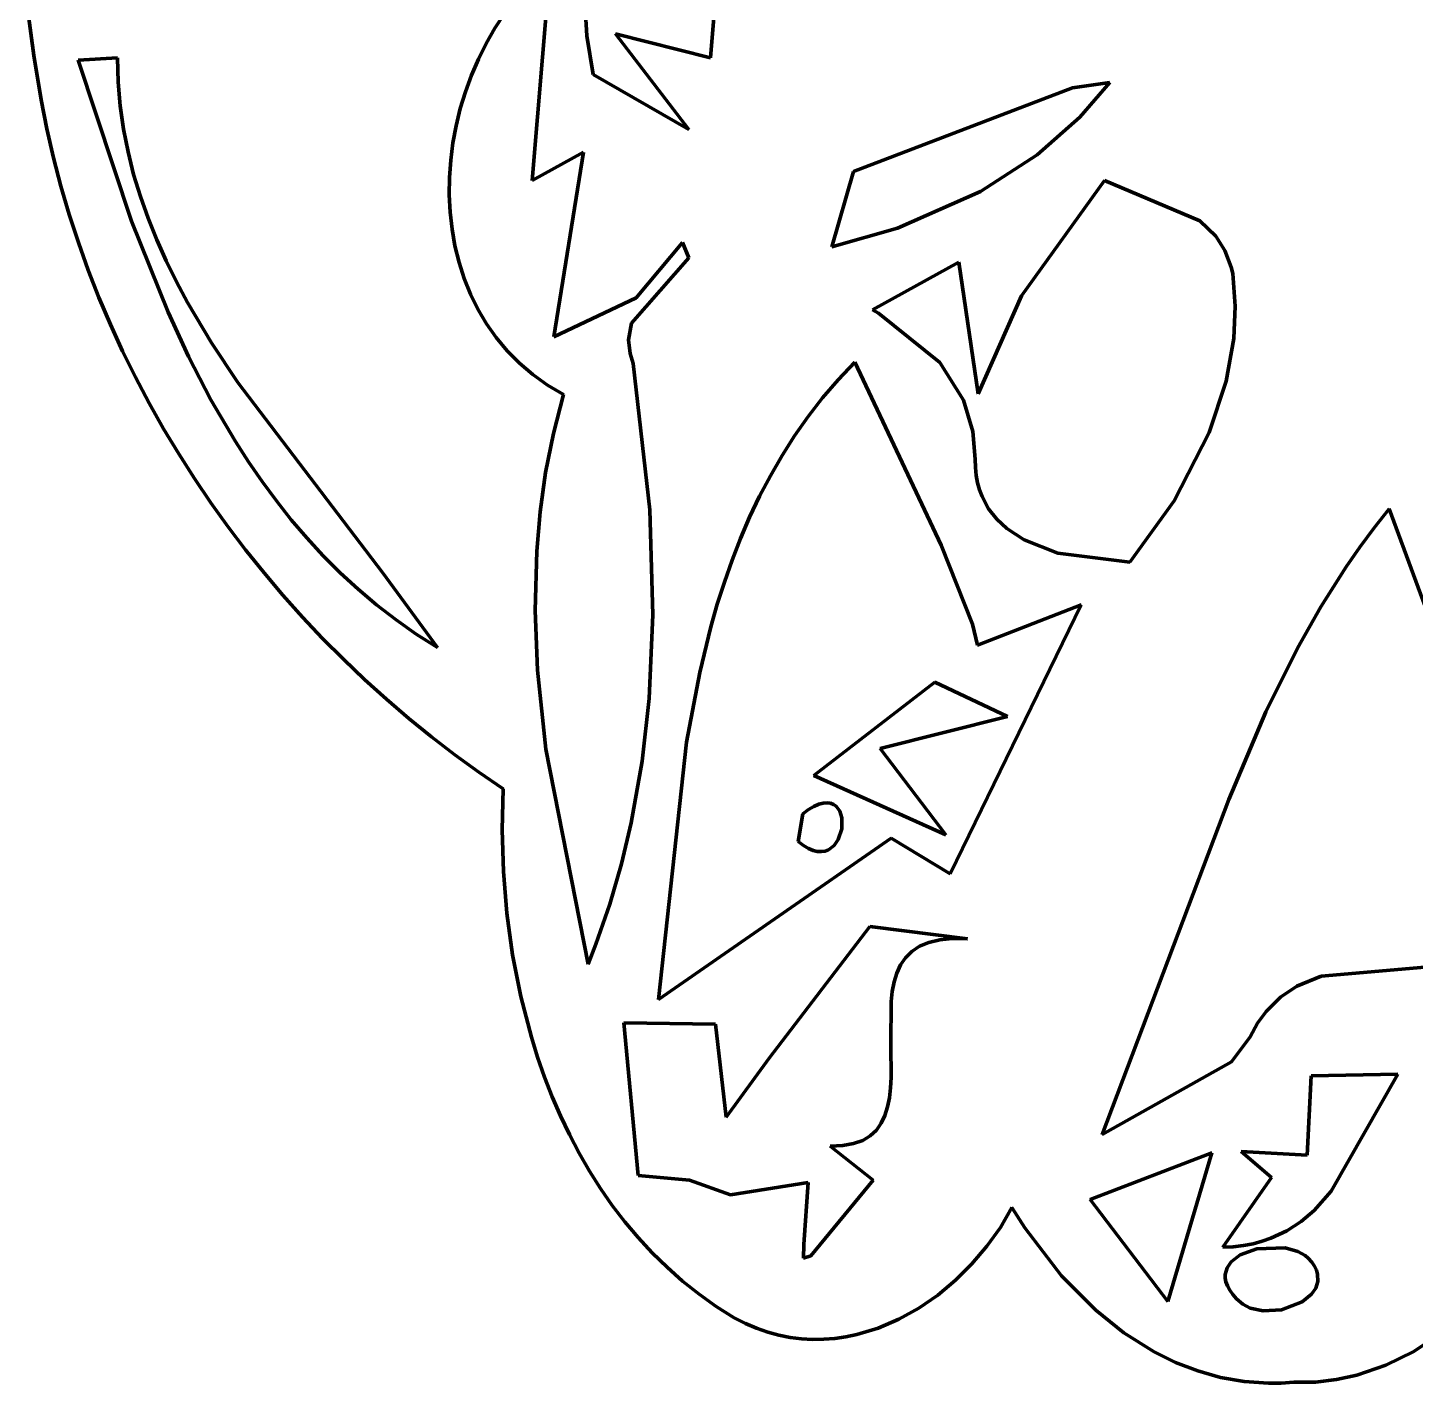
# Model space of a CAD drawing. Header units: millimetres. Extents: x 0 to 9.3, y 0 to 12.
# Drawn here: x 0.73 to 1.376, y 2.61 to 3.241 of the extents above; entities that cross this region are included whole.
import ezdxf

# ---------------------------------------------------------------- set-up
doc = ezdxf.new("R2010")
doc.units = ezdxf.units.MM
doc.layers.add('color#010101ff', color=7, linetype='CONTINUOUS', lineweight=100)
doc.layers.add('color#ffffffff', color=7, linetype='CONTINUOUS', lineweight=100)

msp = doc.modelspace()

# ---------------------------------------------------------------- linework, layer by layer
at = {"layer": 'color#010101ff'}
for p, q in [((0.96452, 3.17033), (0.97313, 3.27195)), ((0.98893, 3.25598), (0.99004, 3.23775)), ((0.73246, 3.22858), (0.72967, 3.24936)), ((0.95163, 3.24804), (0.9472, 3.24123)), ((1.04768, 3.22747), (1.04928, 3.24802)), ((0.9472, 3.24123), (0.94316, 3.23415)), ((0.99004, 3.23775), (0.99296, 3.21964)), ((1.03757, 3.19412), (1.00332, 3.23861)), ((1.00332, 3.23861), (1.04768, 3.22747)), ((0.94316, 3.23415), (0.93952, 3.22683)), ((0.73588, 3.20784), (0.73246, 3.22858)), ((0.77142, 3.22739), (0.75316, 3.22638)), ((0.75316, 3.22638), (0.77802, 3.15136)), ((0.77176, 3.21615), (0.77142, 3.22739)), ((0.93952, 3.22683), (0.9363, 3.21931)), ((0.9363, 3.21931), (0.93349, 3.21162)), ((0.99296, 3.21964), (1.03757, 3.19412)), ((0.77272, 3.20512), (0.77176, 3.21615)), ((0.93349, 3.21162), (0.93112, 3.20378)), ((1.21615, 3.21348), (1.11426, 3.17444)), ((1.23365, 3.2159), (1.21615, 3.21348)), ((1.21961, 3.19979), (1.23365, 3.2159)), ((0.73857, 3.19432), (0.73588, 3.20784)), ((0.77427, 3.19428), (0.77272, 3.20512)), ((0.93112, 3.20378), (0.92918, 3.19584)), ((1.19984, 3.18233), (1.21961, 3.19979)), ((0.74166, 3.18092), (0.73857, 3.19432)), ((0.77637, 3.18363), (0.77427, 3.19428)), ((0.92918, 3.19584), (0.92769, 3.18781)), ((0.92769, 3.18781), (0.92665, 3.17975)), ((0.74514, 3.16764), (0.74166, 3.18092)), ((0.77899, 3.17316), (0.77637, 3.18363)), ((0.92665, 3.17975), (0.92608, 3.17167)), ((0.98846, 3.18353), (0.96452, 3.17033)), ((0.97463, 3.09746), (0.98846, 3.18353)), ((1.17342, 3.16513), (1.19984, 3.18233)), ((0.78211, 3.16286), (0.77899, 3.17316)), ((1.11426, 3.17444), (1.10413, 3.13943)), ((0.74901, 3.15449), (0.74514, 3.16764)), ((0.92608, 3.17167), (0.92599, 3.16361)), ((1.2311, 3.1703), (1.19243, 3.11664)), ((1.27548, 3.15152), (1.2311, 3.1703)), ((0.7857, 3.15271), (0.78211, 3.16286)), ((0.92599, 3.16361), (0.92637, 3.1556)), ((1.13477, 3.1481), (1.17342, 3.16513)), ((0.75325, 3.14148), (0.74901, 3.15449)), ((0.92637, 3.1556), (0.92725, 3.14767)), ((0.77802, 3.15136), (0.79499, 3.10899)), ((0.78972, 3.14272), (0.7857, 3.15271)), ((0.92725, 3.14767), (0.92862, 3.13986)), ((1.10413, 3.13943), (1.13477, 3.1481)), ((1.28294, 3.14433), (1.27548, 3.15152)), ((0.75786, 3.12861), (0.75325, 3.14148)), ((0.79414, 3.13287), (0.78972, 3.14272)), ((1.03457, 3.14145), (1.01305, 3.11574)), ((1.03757, 3.13429), (1.03457, 3.14145)), ((1.28724, 3.13773), (1.28294, 3.14433)), ((0.92862, 3.13986), (0.93051, 3.13219)), ((1.01091, 3.10389), (1.03757, 3.13429)), ((1.29019, 3.12993), (1.28724, 3.13773)), ((0.76283, 3.11588), (0.75786, 3.12861)), ((0.79893, 3.12316), (0.79414, 3.13287)), ((0.93051, 3.13219), (0.93291, 3.1247)), ((1.16334, 3.13234), (1.12303, 3.11002)), ((1.17228, 3.07094), (1.16334, 3.13234)), ((1.29083, 3.12705), (1.29019, 3.12993)), ((0.80407, 3.11357), (0.79893, 3.12316)), ((0.93291, 3.1247), (0.93583, 3.11742)), ((1.29198, 3.11183), (1.29083, 3.12705)), ((0.76817, 3.10331), (0.76283, 3.11588)), ((0.93583, 3.11742), (0.93929, 3.11039)), ((1.01305, 3.11574), (0.97463, 3.09746)), ((1.19243, 3.11664), (1.17228, 3.07094)), ((0.79499, 3.10899), (0.80455, 3.08835)), ((0.81525, 3.09474), (0.80407, 3.11357)), ((0.93929, 3.11039), (0.9433, 3.10363)), ((1.12303, 3.11002), (1.12582, 3.10847)), ((1.12582, 3.10847), (1.15444, 3.08551)), ((1.29129, 3.09674), (1.29198, 3.11183)), ((0.77385, 3.0909), (0.76817, 3.10331)), ((0.9433, 3.10363), (0.94786, 3.09717)), ((1.00949, 3.09617), (1.01091, 3.10389)), ((0.94786, 3.09717), (0.95297, 3.09106)), ((1.01021, 3.08976), (1.00949, 3.09617)), ((1.28782, 3.07693), (1.29129, 3.09674)), ((0.77988, 3.07866), (0.77385, 3.0909)), ((0.82743, 3.07631), (0.81525, 3.09474)), ((0.95297, 3.09106), (0.95866, 3.08531)), ((1.01168, 3.08516), (1.01021, 3.08976)), ((0.80455, 3.08835), (0.81498, 3.06824)), ((0.95866, 3.08531), (0.96493, 3.07997)), ((1.01935, 3.01698), (1.01168, 3.08516)), ((1.1148, 3.08574), (1.10706, 3.07752)), ((1.15503, 3.00049), (1.1148, 3.08574)), ((1.15444, 3.08551), (1.16541, 3.06803)), ((0.78624, 3.0666), (0.77988, 3.07866)), ((0.89493, 2.98779), (0.82743, 3.07631)), ((0.96493, 3.07997), (0.97178, 3.07506)), ((1.10706, 3.07752), (1.09983, 3.06905)), ((1.27992, 3.0529), (1.28782, 3.07693)), ((0.97178, 3.07506), (0.97923, 3.07062)), ((0.97923, 3.07062), (0.97449, 3.05256)), ((0.79294, 3.05471), (0.78624, 3.0666)), ((0.81498, 3.06824), (0.82636, 3.04878)), ((1.09983, 3.06905), (1.09308, 3.06033)), ((1.16541, 3.06803), (1.16981, 3.05348)), ((1.09308, 3.06033), (1.08679, 3.05138)), ((0.79996, 3.04302), (0.79294, 3.05471)), ((0.97449, 3.05256), (0.97087, 3.03437)), ((1.08679, 3.05138), (1.08095, 3.04221)), ((1.16981, 3.05348), (1.17092, 3.04051)), ((1.26357, 3.02119), (1.27992, 3.0529)), ((0.82636, 3.04878), (0.83244, 3.03933)), ((0.80729, 3.03152), (0.79996, 3.04302)), ((0.83244, 3.03933), (0.8388, 3.0301)), ((1.08095, 3.04221), (1.07552, 3.03283)), ((1.17092, 3.04051), (1.17101, 3.03663)), ((0.81494, 3.02022), (0.80729, 3.03152)), ((0.97087, 3.03437), (0.96831, 3.01608)), ((1.07552, 3.03283), (1.07051, 3.02326)), ((1.17101, 3.03663), (1.17139, 3.03296)), ((1.17139, 3.03296), (1.17205, 3.02948)), ((0.8388, 3.0301), (0.84545, 3.02109)), ((1.17205, 3.02948), (1.17297, 3.0262)), ((1.17297, 3.0262), (1.17414, 3.0231)), ((0.8229, 3.00913), (0.81494, 3.02022)), ((0.84545, 3.02109), (0.8524, 3.01232)), ((1.07051, 3.02326), (1.06587, 3.01351)), ((1.17414, 3.0231), (1.17717, 3.01746)), ((1.24292, 2.99255), (1.26357, 3.02119)), ((0.8524, 3.01232), (0.85967, 3.00382)), ((0.96831, 3.01608), (0.96673, 2.99771)), ((1.02082, 2.96802), (1.01935, 3.01698)), ((1.06587, 3.01351), (1.06161, 3.00359)), ((1.17717, 3.01746), (1.18105, 3.01251)), ((1.18105, 3.01251), (1.18567, 3.00821)), ((1.3637, 3.01741), (1.35673, 3.00859)), ((1.38751, 2.95305), (1.3637, 3.01741)), ((0.83115, 2.99825), (0.8229, 3.00913)), ((1.18567, 3.00821), (1.19374, 3.00291)), ((1.35673, 3.00859), (1.35008, 2.99961)), ((0.85967, 3.00382), (0.86727, 2.99558)), ((1.06161, 3.00359), (1.05769, 2.99351)), ((1.16958, 2.96364), (1.15503, 3.00049)), ((1.19374, 3.00291), (1.20938, 2.9968)), ((1.35008, 2.99961), (1.34373, 2.99046)), ((0.8397, 2.9876), (0.83115, 2.99825)), ((0.86727, 2.99558), (0.8752, 2.98764)), ((0.96673, 2.99771), (0.96602, 2.97005)), ((1.05769, 2.99351), (1.05409, 2.98329)), ((1.20938, 2.9968), (1.24292, 2.99255)), ((0.84853, 2.97718), (0.8397, 2.9876)), ((0.8752, 2.98764), (0.8835, 2.97999)), ((0.92045, 2.95279), (0.89493, 2.98779)), ((1.34373, 2.99046), (1.33187, 2.97174)), ((0.8835, 2.97999), (0.89215, 2.97267)), ((1.05409, 2.98329), (1.05081, 2.97294)), ((0.85763, 2.96699), (0.84853, 2.97718)), ((0.89215, 2.97267), (0.90119, 2.96569)), ((1.05081, 2.97294), (1.04781, 2.96246)), ((1.15929, 2.8474), (1.2203, 2.97272)), ((1.2203, 2.97272), (1.172, 2.95391)), ((0.86701, 2.95704), (0.85763, 2.96699)), ((0.96602, 2.97005), (0.96711, 2.94233)), ((1.01906, 2.92899), (1.02082, 2.96802)), ((1.33187, 2.97174), (1.32101, 2.95248)), ((0.90119, 2.96569), (0.91062, 2.95906)), ((1.04781, 2.96246), (1.04261, 2.94121)), ((1.172, 2.95391), (1.16958, 2.96364)), ((0.87666, 2.94734), (0.86701, 2.95704)), ((0.91062, 2.95906), (0.92045, 2.95279)), ((0.88657, 2.9379), (0.87666, 2.94734)), ((1.32101, 2.95248), (1.30631, 2.92278)), ((0.96711, 2.94233), (0.97091, 2.9054)), ((1.04261, 2.94121), (1.03649, 2.90874)), ((0.89672, 2.92872), (0.88657, 2.9379)), ((1.09572, 2.89327), (1.15213, 2.93665)), ((1.15213, 2.93665), (1.18596, 2.92068)), ((0.90713, 2.91981), (0.89672, 2.92872)), ((1.01577, 2.89992), (1.01906, 2.92899)), ((1.30631, 2.92278), (1.289, 2.88198)), ((0.91777, 2.91117), (0.90713, 2.91981)), ((1.18596, 2.92068), (1.12664, 2.90579)), ((0.92864, 2.90282), (0.91777, 2.91117)), ((1.03649, 2.90874), (1.02347, 2.78881)), ((0.93974, 2.89475), (0.92864, 2.90282)), ((0.97091, 2.9054), (0.99065, 2.80536)), ((1.12664, 2.90579), (1.15722, 2.8656)), ((1.01065, 2.87111), (1.01577, 2.89992)), ((0.95106, 2.88698), (0.93974, 2.89475)), ((1.15722, 2.8656), (1.09572, 2.89327)), ((0.95062, 2.86789), (0.95106, 2.88698)), ((1.09059, 2.87542), (1.09331, 2.87737)), ((1.09331, 2.87737), (1.0958, 2.87882)), ((1.0958, 2.87882), (1.09806, 2.87979)), ((1.09806, 2.87979), (1.1001, 2.88032)), ((1.1001, 2.88032), (1.10192, 2.88047)), ((1.10192, 2.88047), (1.10353, 2.88025)), ((1.10353, 2.88025), (1.10492, 2.87971)), ((1.10492, 2.87971), (1.1061, 2.87889)), ((1.1061, 2.87889), (1.10785, 2.87654)), ((1.10785, 2.87654), (1.1088, 2.87351)), ((1.289, 2.88198), (1.23012, 2.72603)), ((1.00613, 2.85209), (1.01065, 2.87111)), ((1.08848, 2.86251), (1.09059, 2.87542)), ((1.1088, 2.87351), (1.10878, 2.86834)), ((0.95117, 2.84855), (0.95062, 2.86789)), ((1.02347, 2.78881), (1.1317, 2.86401)), ((1.10713, 2.86332), (1.10516, 2.86055)), ((1.10878, 2.86834), (1.10713, 2.86332)), ((1.1317, 2.86401), (1.15929, 2.8474)), ((1.09092, 2.86062), (1.08848, 2.86251)), ((1.09322, 2.85924), (1.09092, 2.86062)), ((1.09538, 2.85833), (1.09322, 2.85924)), ((1.09739, 2.85785), (1.09538, 2.85833)), ((1.09926, 2.85776), (1.09739, 2.85785)), ((1.10097, 2.85802), (1.09926, 2.85776)), ((1.10253, 2.85859), (1.10097, 2.85802)), ((1.10516, 2.86055), (1.10253, 2.85859)), ((1.00068, 2.83324), (1.00613, 2.85209)), ((0.95277, 2.82908), (0.95117, 2.84855)), ((0.99425, 2.8146), (1.00068, 2.83324)), ((0.95545, 2.80962), (0.95277, 2.82908)), ((1.12189, 2.82293), (1.07491, 2.76153)), ((1.16731, 2.81707), (1.12189, 2.82293)), ((0.99065, 2.80536), (0.99425, 2.8146)), ((1.13846, 2.80835), (1.14136, 2.81127)), ((1.14136, 2.81127), (1.14494, 2.81367)), ((1.14494, 2.81367), (1.14925, 2.8155)), ((1.14925, 2.8155), (1.15437, 2.81671)), ((1.15437, 2.81671), (1.16037, 2.81725)), ((1.16037, 2.81725), (1.16731, 2.81707)), ((0.95924, 2.79032), (0.95545, 2.80962)), ((1.13441, 2.8012), (1.13616, 2.80498)), ((1.13616, 2.80498), (1.13846, 2.80835)), ((1.13312, 2.79706), (1.13441, 2.8012)), ((1.32071, 2.79507), (1.332, 2.79974)), ((1.332, 2.79974), (1.38039, 2.80396)), ((1.1317, 2.78793), (1.13224, 2.79262)), ((1.13224, 2.79262), (1.13312, 2.79706)), ((1.31309, 2.78999), (1.32071, 2.79507)), ((0.9642, 2.77131), (0.95924, 2.79032)), ((1.13157, 2.76771), (1.1317, 2.78793)), ((1.30637, 2.7833), (1.31309, 2.78999)), ((1.30245, 2.77785), (1.30637, 2.7833)), ((1.04997, 2.77738), (1.00729, 2.77797)), ((1.00729, 2.77797), (1.01395, 2.70697)), ((1.05501, 2.73403), (1.04997, 2.77738)), ((1.29903, 2.77153), (1.30245, 2.77785)), ((0.96712, 2.76195), (0.9642, 2.77131)), ((1.13174, 2.7525), (1.13157, 2.76771)), ((1.29027, 2.75978), (1.29903, 2.77153)), ((0.97035, 2.75272), (0.96712, 2.76195)), ((1.07491, 2.76153), (1.05501, 2.73403)), ((1.23012, 2.72603), (1.29027, 2.75978)), ((1.32735, 2.75336), (1.32545, 2.71641)), ((1.36776, 2.75407), (1.32735, 2.75336)), ((1.33677, 2.69954), (1.36776, 2.75407)), ((0.97389, 2.74362), (0.97035, 2.75272)), ((1.13097, 2.74312), (1.13149, 2.7477)), ((1.13149, 2.7477), (1.13174, 2.7525)), ((0.97774, 2.73469), (0.97389, 2.74362)), ((1.13012, 2.73882), (1.13097, 2.74312)), ((0.98192, 2.72593), (0.97774, 2.73469)), ((1.12716, 2.73125), (1.12887, 2.73484)), ((1.12887, 2.73484), (1.13012, 2.73882)), ((1.12206, 2.72542), (1.12491, 2.72809)), ((1.12491, 2.72809), (1.12716, 2.73125)), ((0.98641, 2.71736), (0.98192, 2.72593)), ((1.10331, 2.72064), (1.10923, 2.72084)), ((1.12333, 2.70472), (1.10331, 2.72064)), ((1.10923, 2.72084), (1.11428, 2.72174)), ((1.11428, 2.72174), (1.11854, 2.72328)), ((1.11854, 2.72328), (1.12206, 2.72542)), ((0.99124, 2.709), (0.98641, 2.71736)), ((1.28116, 2.71745), (1.22443, 2.69579)), ((1.26056, 2.64818), (1.28116, 2.71745)), ((1.32545, 2.71641), (1.29484, 2.71807)), ((1.29484, 2.71807), (1.30891, 2.70591)), ((0.9964, 2.70086), (0.99124, 2.709)), ((1.01395, 2.70697), (1.03793, 2.70475)), ((1.03793, 2.70475), (1.05699, 2.69787)), ((1.05699, 2.69787), (1.09311, 2.70371)), ((1.09311, 2.70371), (1.09115, 2.67473)), ((1.09436, 2.6695), (1.12333, 2.70472)), ((1.30891, 2.70591), (1.28617, 2.67347)), ((1.0019, 2.69297), (0.9964, 2.70086)), ((1.22443, 2.69579), (1.26056, 2.64818)), ((1.32874, 2.69063), (1.33677, 2.69954)), ((1.00775, 2.68534), (1.0019, 2.69297)), ((1.18805, 2.69197), (1.18264, 2.68275)), ((1.19398, 2.68253), (1.18805, 2.69197)), ((1.3227, 2.6855), (1.32874, 2.69063)), ((1.01394, 2.67798), (1.00775, 2.68534)), ((1.18264, 2.68275), (1.1764, 2.67396)), ((1.21111, 2.66015), (1.19398, 2.68253)), ((1.316, 2.68114), (1.3227, 2.6855)), ((1.02049, 2.67092), (1.01394, 2.67798)), ((1.3003, 2.67515), (1.30454, 2.67627)), ((1.30454, 2.67627), (1.30856, 2.67765)), ((1.30856, 2.67765), (1.316, 2.68114)), ((1.02739, 2.66417), (1.02049, 2.67092)), ((1.09115, 2.67473), (1.09089, 2.66837)), ((1.09089, 2.66837), (1.09436, 2.6695)), ((1.1764, 2.67396), (1.16941, 2.66571)), ((1.28617, 2.67347), (1.29113, 2.67374)), ((1.29438, 2.66997), (1.29005, 2.66667)), ((1.29113, 2.67374), (1.29583, 2.6743)), ((1.30214, 2.67278), (1.29438, 2.66997)), ((1.29583, 2.6743), (1.3003, 2.67515)), ((1.31525, 2.67319), (1.30214, 2.67278)), ((1.32122, 2.67149), (1.31525, 2.67319)), ((1.32459, 2.6696), (1.32122, 2.67149)), ((1.32603, 2.66842), (1.32459, 2.6696)), ((1.03466, 2.65775), (1.02739, 2.66417)), ((1.16941, 2.66571), (1.16174, 2.65809)), ((1.2882, 2.66395), (1.28736, 2.66085)), ((1.29005, 2.66667), (1.2882, 2.66395)), ((1.32767, 2.6665), (1.32603, 2.66842)), ((1.32893, 2.66461), (1.32767, 2.6665)), ((1.32983, 2.66277), (1.32893, 2.66461)), ((1.33038, 2.66098), (1.32983, 2.66277)), ((1.0423, 2.65167), (1.03466, 2.65775)), ((1.16174, 2.65809), (1.15346, 2.6512)), ((1.22703, 2.64414), (1.21111, 2.66015)), ((1.28736, 2.66085), (1.28738, 2.65916)), ((1.28738, 2.65916), (1.28771, 2.65738)), ((1.28771, 2.65738), (1.28839, 2.65552)), ((1.32954, 2.65442), (1.33052, 2.65757)), ((1.33052, 2.65757), (1.33038, 2.66098)), ((1.05031, 2.64596), (1.0423, 2.65167)), ((1.15346, 2.6512), (1.14465, 2.64513)), ((1.28839, 2.65552), (1.28943, 2.65358)), ((1.28943, 2.65358), (1.29085, 2.65156)), ((1.29085, 2.65156), (1.29268, 2.64947)), ((1.29268, 2.64947), (1.29553, 2.64694)), ((1.32323, 2.64804), (1.3276, 2.65159)), ((1.3276, 2.65159), (1.32954, 2.65442)), ((1.05871, 2.64063), (1.05031, 2.64596)), ((1.14465, 2.64513), (1.13538, 2.63999)), ((1.24019, 2.63366), (1.22703, 2.64414)), ((1.29553, 2.64694), (1.29899, 2.64519)), ((1.29899, 2.64519), (1.30495, 2.64388)), ((1.30495, 2.64388), (1.31349, 2.64437)), ((1.31349, 2.64437), (1.32323, 2.64804)), ((1.06387, 2.63798), (1.05871, 2.64063)), ((1.06906, 2.63576), (1.06387, 2.63798)), ((1.13538, 2.63999), (1.12573, 2.63587)), ((1.39531, 2.63859), (1.37518, 2.62497)), ((1.07428, 2.63395), (1.06906, 2.63576)), ((1.07951, 2.63254), (1.07428, 2.63395)), ((1.08475, 2.63151), (1.07951, 2.63254)), ((1.08998, 2.63087), (1.08475, 2.63151)), ((1.0952, 2.63059), (1.08998, 2.63087)), ((1.1004, 2.63066), (1.0952, 2.63059)), ((1.10556, 2.63107), (1.1004, 2.63066)), ((1.11069, 2.63181), (1.10556, 2.63107)), ((1.11577, 2.63286), (1.11069, 2.63181)), ((1.12573, 2.63587), (1.11577, 2.63286)), ((1.25431, 2.62478), (1.24019, 2.63366)), ((1.26423, 2.61988), (1.25431, 2.62478)), ((1.37518, 2.62497), (1.36223, 2.61861)), ((1.27453, 2.61589), (1.26423, 2.61988)), ((1.36223, 2.61861), (1.3486, 2.61391)), ((1.28521, 2.61289), (1.27453, 2.61589)), ((1.29623, 2.61095), (1.28521, 2.61289)), ((1.30758, 2.61015), (1.29623, 2.61095)), ((1.32935, 2.6107), (1.31925, 2.61058)), ((1.33913, 2.61184), (1.32935, 2.6107)), ((1.3486, 2.61391), (1.33913, 2.61184)), ((1.31338, 2.61021), (1.30758, 2.61015)), ((1.31925, 2.61058), (1.31338, 2.61021))]:
    msp.add_line(p, q, dxfattribs=at)
at = {"layer": 'color#ffffffff'}
for p, q in [((0.97313, 3.27195), (0.96452, 3.17033)), ((0.99004, 3.23775), (0.98893, 3.25598)), ((0.72967, 3.24936), (0.73246, 3.22858)), ((0.9472, 3.24123), (0.95163, 3.24804)), ((1.04928, 3.24802), (1.04768, 3.22747)), ((0.94316, 3.23415), (0.9472, 3.24123)), ((0.99296, 3.21964), (0.99004, 3.23775)), ((1.04768, 3.22747), (1.00332, 3.23861)), ((1.00332, 3.23861), (1.03757, 3.19412)), ((0.93952, 3.22683), (0.94316, 3.23415)), ((0.73246, 3.22858), (0.73588, 3.20784)), ((0.75316, 3.22638), (0.77142, 3.22739)), ((0.77802, 3.15136), (0.75316, 3.22638)), ((0.77142, 3.22739), (0.77176, 3.21615)), ((0.9363, 3.21931), (0.93952, 3.22683)), ((0.93349, 3.21162), (0.9363, 3.21931)), ((1.03757, 3.19412), (0.99296, 3.21964)), ((0.77176, 3.21615), (0.77272, 3.20512)), ((0.93112, 3.20378), (0.93349, 3.21162)), ((1.11426, 3.17444), (1.21615, 3.21348)), ((1.21615, 3.21348), (1.23365, 3.2159)), ((1.23365, 3.2159), (1.21961, 3.19979)), ((0.73588, 3.20784), (0.73857, 3.19432)), ((0.77272, 3.20512), (0.77427, 3.19428)), ((0.92918, 3.19584), (0.93112, 3.20378)), ((1.21961, 3.19979), (1.19984, 3.18233)), ((0.73857, 3.19432), (0.74166, 3.18092)), ((0.77427, 3.19428), (0.77637, 3.18363)), ((0.92769, 3.18781), (0.92918, 3.19584)), ((0.92665, 3.17975), (0.92769, 3.18781)), ((0.74166, 3.18092), (0.74514, 3.16764)), ((0.77637, 3.18363), (0.77899, 3.17316)), ((0.92608, 3.17167), (0.92665, 3.17975)), ((0.96452, 3.17033), (0.98846, 3.18353)), ((0.98846, 3.18353), (0.97463, 3.09746)), ((1.19984, 3.18233), (1.17342, 3.16513)), ((0.77899, 3.17316), (0.78211, 3.16286)), ((1.10413, 3.13943), (1.11426, 3.17444)), ((0.74514, 3.16764), (0.74901, 3.15449)), ((0.92599, 3.16361), (0.92608, 3.17167)), ((1.19243, 3.11664), (1.2311, 3.1703)), ((1.2311, 3.1703), (1.27548, 3.15152)), ((0.78211, 3.16286), (0.7857, 3.15271)), ((0.92637, 3.1556), (0.92599, 3.16361)), ((1.17342, 3.16513), (1.13477, 3.1481)), ((0.74901, 3.15449), (0.75325, 3.14148)), ((0.92725, 3.14767), (0.92637, 3.1556)), ((0.79499, 3.10899), (0.77802, 3.15136)), ((0.7857, 3.15271), (0.78972, 3.14272)), ((0.92862, 3.13986), (0.92725, 3.14767)), ((1.13477, 3.1481), (1.10413, 3.13943)), ((1.27548, 3.15152), (1.28294, 3.14433)), ((0.75325, 3.14148), (0.75786, 3.12861)), ((0.78972, 3.14272), (0.79414, 3.13287)), ((1.01305, 3.11574), (1.03457, 3.14145)), ((1.03457, 3.14145), (1.03757, 3.13429)), ((1.28294, 3.14433), (1.28724, 3.13773)), ((0.93051, 3.13219), (0.92862, 3.13986)), ((1.03757, 3.13429), (1.01091, 3.10389)), ((1.28724, 3.13773), (1.29019, 3.12993)), ((0.75786, 3.12861), (0.76283, 3.11588)), ((0.79414, 3.13287), (0.79893, 3.12316)), ((0.93291, 3.1247), (0.93051, 3.13219)), ((1.12303, 3.11002), (1.16334, 3.13234)), ((1.16334, 3.13234), (1.17228, 3.07094)), ((1.29019, 3.12993), (1.29083, 3.12705)), ((0.79893, 3.12316), (0.80407, 3.11357)), ((0.93583, 3.11742), (0.93291, 3.1247)), ((1.29083, 3.12705), (1.29198, 3.11183)), ((0.76283, 3.11588), (0.76817, 3.10331)), ((0.93929, 3.11039), (0.93583, 3.11742)), ((0.97463, 3.09746), (1.01305, 3.11574)), ((1.17228, 3.07094), (1.19243, 3.11664)), ((0.80455, 3.08835), (0.79499, 3.10899)), ((0.80407, 3.11357), (0.81525, 3.09474)), ((0.9433, 3.10363), (0.93929, 3.11039)), ((1.12582, 3.10847), (1.12303, 3.11002)), ((1.15444, 3.08551), (1.12582, 3.10847)), ((1.29198, 3.11183), (1.29129, 3.09674)), ((0.76817, 3.10331), (0.77385, 3.0909)), ((0.94786, 3.09717), (0.9433, 3.10363)), ((1.01091, 3.10389), (1.00949, 3.09617)), ((0.95297, 3.09106), (0.94786, 3.09717)), ((1.00949, 3.09617), (1.01021, 3.08976)), ((1.29129, 3.09674), (1.28782, 3.07693)), ((0.77385, 3.0909), (0.77988, 3.07866)), ((0.81525, 3.09474), (0.82743, 3.07631)), ((0.95866, 3.08531), (0.95297, 3.09106)), ((1.01021, 3.08976), (1.01168, 3.08516)), ((0.81498, 3.06824), (0.80455, 3.08835)), ((0.96493, 3.07997), (0.95866, 3.08531)), ((1.01168, 3.08516), (1.01935, 3.01698)), ((1.10706, 3.07752), (1.1148, 3.08574)), ((1.1148, 3.08574), (1.15503, 3.00049)), ((1.16541, 3.06803), (1.15444, 3.08551)), ((0.77988, 3.07866), (0.78624, 3.0666)), ((0.82743, 3.07631), (0.89493, 2.98779)), ((0.97178, 3.07506), (0.96493, 3.07997)), ((1.09983, 3.06905), (1.10706, 3.07752)), ((1.28782, 3.07693), (1.27992, 3.0529)), ((0.97923, 3.07062), (0.97178, 3.07506)), ((0.97449, 3.05256), (0.97923, 3.07062)), ((0.78624, 3.0666), (0.79294, 3.05471)), ((0.82636, 3.04878), (0.81498, 3.06824)), ((1.09308, 3.06033), (1.09983, 3.06905)), ((1.16981, 3.05348), (1.16541, 3.06803)), ((1.08679, 3.05138), (1.09308, 3.06033)), ((0.79294, 3.05471), (0.79996, 3.04302)), ((0.97087, 3.03437), (0.97449, 3.05256)), ((1.08095, 3.04221), (1.08679, 3.05138)), ((1.17092, 3.04051), (1.16981, 3.05348)), ((1.27992, 3.0529), (1.26357, 3.02119)), ((0.83244, 3.03933), (0.82636, 3.04878)), ((0.79996, 3.04302), (0.80729, 3.03152)), ((0.8388, 3.0301), (0.83244, 3.03933)), ((1.07552, 3.03283), (1.08095, 3.04221)), ((1.17101, 3.03663), (1.17092, 3.04051)), ((0.80729, 3.03152), (0.81494, 3.02022)), ((0.96831, 3.01608), (0.97087, 3.03437)), ((1.07051, 3.02326), (1.07552, 3.03283)), ((1.17139, 3.03296), (1.17101, 3.03663)), ((1.17205, 3.02948), (1.17139, 3.03296)), ((0.84545, 3.02109), (0.8388, 3.0301)), ((1.17297, 3.0262), (1.17205, 3.02948)), ((1.17414, 3.0231), (1.17297, 3.0262)), ((0.81494, 3.02022), (0.8229, 3.00913)), ((0.8524, 3.01232), (0.84545, 3.02109)), ((1.06587, 3.01351), (1.07051, 3.02326)), ((1.17717, 3.01746), (1.17414, 3.0231)), ((1.26357, 3.02119), (1.24292, 2.99255)), ((0.85967, 3.00382), (0.8524, 3.01232)), ((0.96673, 2.99771), (0.96831, 3.01608)), ((1.01935, 3.01698), (1.02082, 2.96802)), ((1.06161, 3.00359), (1.06587, 3.01351)), ((1.18105, 3.01251), (1.17717, 3.01746)), ((1.18567, 3.00821), (1.18105, 3.01251)), ((1.35673, 3.00859), (1.3637, 3.01741)), ((1.3637, 3.01741), (1.38751, 2.95305)), ((0.8229, 3.00913), (0.83115, 2.99825)), ((1.19374, 3.00291), (1.18567, 3.00821)), ((1.35008, 2.99961), (1.35673, 3.00859)), ((0.86727, 2.99558), (0.85967, 3.00382)), ((1.05769, 2.99351), (1.06161, 3.00359)), ((1.15503, 3.00049), (1.16958, 2.96364)), ((1.20938, 2.9968), (1.19374, 3.00291)), ((1.34373, 2.99046), (1.35008, 2.99961)), ((0.83115, 2.99825), (0.8397, 2.9876)), ((0.8752, 2.98764), (0.86727, 2.99558)), ((0.96602, 2.97005), (0.96673, 2.99771)), ((1.05409, 2.98329), (1.05769, 2.99351)), ((1.24292, 2.99255), (1.20938, 2.9968)), ((0.8397, 2.9876), (0.84853, 2.97718)), ((0.8835, 2.97999), (0.8752, 2.98764)), ((0.89493, 2.98779), (0.92045, 2.95279)), ((1.33187, 2.97174), (1.34373, 2.99046)), ((0.89215, 2.97267), (0.8835, 2.97999)), ((1.05081, 2.97294), (1.05409, 2.98329)), ((0.84853, 2.97718), (0.85763, 2.96699)), ((0.90119, 2.96569), (0.89215, 2.97267)), ((1.04781, 2.96246), (1.05081, 2.97294)), ((1.2203, 2.97272), (1.15929, 2.8474)), ((1.172, 2.95391), (1.2203, 2.97272)), ((0.85763, 2.96699), (0.86701, 2.95704)), ((0.96711, 2.94233), (0.96602, 2.97005)), ((1.02082, 2.96802), (1.01906, 2.92899)), ((1.32101, 2.95248), (1.33187, 2.97174)), ((0.91062, 2.95906), (0.90119, 2.96569)), ((1.04261, 2.94121), (1.04781, 2.96246)), ((1.16958, 2.96364), (1.172, 2.95391)), ((0.86701, 2.95704), (0.87666, 2.94734)), ((0.92045, 2.95279), (0.91062, 2.95906)), ((0.87666, 2.94734), (0.88657, 2.9379)), ((1.30631, 2.92278), (1.32101, 2.95248)), ((0.97091, 2.9054), (0.96711, 2.94233)), ((1.03649, 2.90874), (1.04261, 2.94121)), ((0.88657, 2.9379), (0.89672, 2.92872)), ((1.15213, 2.93665), (1.09572, 2.89327)), ((1.18596, 2.92068), (1.15213, 2.93665)), ((0.89672, 2.92872), (0.90713, 2.91981)), ((1.01906, 2.92899), (1.01577, 2.89992)), ((1.289, 2.88198), (1.30631, 2.92278)), ((0.90713, 2.91981), (0.91777, 2.91117)), ((1.12664, 2.90579), (1.18596, 2.92068)), ((0.91777, 2.91117), (0.92864, 2.90282)), ((1.02347, 2.78881), (1.03649, 2.90874)), ((0.92864, 2.90282), (0.93974, 2.89475)), ((0.99065, 2.80536), (0.97091, 2.9054)), ((1.15722, 2.8656), (1.12664, 2.90579)), ((1.01577, 2.89992), (1.01065, 2.87111)), ((0.93974, 2.89475), (0.95106, 2.88698)), ((1.09572, 2.89327), (1.15722, 2.8656)), ((0.95106, 2.88698), (0.95062, 2.86789)), ((1.09331, 2.87737), (1.09059, 2.87542)), ((1.0958, 2.87882), (1.09331, 2.87737)), ((1.09806, 2.87979), (1.0958, 2.87882)), ((1.1001, 2.88032), (1.09806, 2.87979)), ((1.10192, 2.88047), (1.1001, 2.88032)), ((1.10353, 2.88025), (1.10192, 2.88047)), ((1.10492, 2.87971), (1.10353, 2.88025)), ((1.1061, 2.87889), (1.10492, 2.87971)), ((1.10785, 2.87654), (1.1061, 2.87889)), ((1.1088, 2.87351), (1.10785, 2.87654)), ((1.23012, 2.72603), (1.289, 2.88198)), ((1.01065, 2.87111), (1.00613, 2.85209)), ((1.09059, 2.87542), (1.08848, 2.86251)), ((1.10878, 2.86834), (1.1088, 2.87351)), ((0.95062, 2.86789), (0.95117, 2.84855)), ((1.1317, 2.86401), (1.02347, 2.78881)), ((1.10516, 2.86055), (1.10713, 2.86332)), ((1.10713, 2.86332), (1.10878, 2.86834)), ((1.15929, 2.8474), (1.1317, 2.86401)), ((1.08848, 2.86251), (1.09092, 2.86062)), ((1.09092, 2.86062), (1.09322, 2.85924)), ((1.09322, 2.85924), (1.09538, 2.85833)), ((1.09538, 2.85833), (1.09739, 2.85785)), ((1.09739, 2.85785), (1.09926, 2.85776)), ((1.09926, 2.85776), (1.10097, 2.85802)), ((1.10097, 2.85802), (1.10253, 2.85859)), ((1.10253, 2.85859), (1.10516, 2.86055)), ((1.00613, 2.85209), (1.00068, 2.83324)), ((0.95117, 2.84855), (0.95277, 2.82908)), ((1.00068, 2.83324), (0.99425, 2.8146)), ((0.95277, 2.82908), (0.95545, 2.80962)), ((1.07491, 2.76153), (1.12189, 2.82293)), ((1.12189, 2.82293), (1.16731, 2.81707)), ((0.99425, 2.8146), (0.99065, 2.80536)), ((1.14136, 2.81127), (1.13846, 2.80835)), ((1.14494, 2.81367), (1.14136, 2.81127)), ((1.14925, 2.8155), (1.14494, 2.81367)), ((1.15437, 2.81671), (1.14925, 2.8155)), ((1.16037, 2.81725), (1.15437, 2.81671)), ((1.16731, 2.81707), (1.16037, 2.81725)), ((0.95545, 2.80962), (0.95924, 2.79032)), ((1.13616, 2.80498), (1.13441, 2.8012)), ((1.13846, 2.80835), (1.13616, 2.80498)), ((1.13441, 2.8012), (1.13312, 2.79706)), ((1.332, 2.79974), (1.32071, 2.79507)), ((1.38039, 2.80396), (1.332, 2.79974)), ((1.13224, 2.79262), (1.1317, 2.78793)), ((1.13312, 2.79706), (1.13224, 2.79262)), ((1.32071, 2.79507), (1.31309, 2.78999)), ((0.95924, 2.79032), (0.9642, 2.77131)), ((1.1317, 2.78793), (1.13157, 2.76771)), ((1.31309, 2.78999), (1.30637, 2.7833)), ((1.30637, 2.7833), (1.30245, 2.77785)), ((1.01395, 2.70697), (1.00729, 2.77797)), ((1.00729, 2.77797), (1.04997, 2.77738)), ((1.04997, 2.77738), (1.05501, 2.73403)), ((1.30245, 2.77785), (1.29903, 2.77153)), ((0.9642, 2.77131), (0.96712, 2.76195)), ((1.13157, 2.76771), (1.13174, 2.7525)), ((1.29903, 2.77153), (1.29027, 2.75978)), ((0.96712, 2.76195), (0.97035, 2.75272)), ((1.05501, 2.73403), (1.07491, 2.76153)), ((1.29027, 2.75978), (1.23012, 2.72603)), ((1.32545, 2.71641), (1.32735, 2.75336)), ((1.32735, 2.75336), (1.36776, 2.75407)), ((1.36776, 2.75407), (1.33677, 2.69954)), ((0.97035, 2.75272), (0.97389, 2.74362)), ((1.13149, 2.7477), (1.13097, 2.74312)), ((1.13174, 2.7525), (1.13149, 2.7477)), ((0.97389, 2.74362), (0.97774, 2.73469)), ((1.13097, 2.74312), (1.13012, 2.73882)), ((0.97774, 2.73469), (0.98192, 2.72593)), ((1.12887, 2.73484), (1.12716, 2.73125)), ((1.13012, 2.73882), (1.12887, 2.73484)), ((1.12491, 2.72809), (1.12206, 2.72542)), ((1.12716, 2.73125), (1.12491, 2.72809)), ((0.98192, 2.72593), (0.98641, 2.71736)), ((1.10923, 2.72084), (1.10331, 2.72064)), ((1.10331, 2.72064), (1.12333, 2.70472)), ((1.11428, 2.72174), (1.10923, 2.72084)), ((1.11854, 2.72328), (1.11428, 2.72174)), ((1.12206, 2.72542), (1.11854, 2.72328)), ((0.98641, 2.71736), (0.99124, 2.709)), ((1.22443, 2.69579), (1.28116, 2.71745)), ((1.28116, 2.71745), (1.26056, 2.64818)), ((1.30891, 2.70591), (1.29484, 2.71807)), ((1.29484, 2.71807), (1.32545, 2.71641)), ((0.99124, 2.709), (0.9964, 2.70086)), ((1.03793, 2.70475), (1.01395, 2.70697)), ((1.05699, 2.69787), (1.03793, 2.70475)), ((1.09311, 2.70371), (1.05699, 2.69787)), ((1.09115, 2.67473), (1.09311, 2.70371)), ((1.12333, 2.70472), (1.09436, 2.6695)), ((1.28617, 2.67347), (1.30891, 2.70591)), ((0.9964, 2.70086), (1.0019, 2.69297)), ((1.26056, 2.64818), (1.22443, 2.69579)), ((1.33677, 2.69954), (1.32874, 2.69063)), ((1.0019, 2.69297), (1.00775, 2.68534)), ((1.18264, 2.68275), (1.18805, 2.69197)), ((1.18805, 2.69197), (1.19398, 2.68253)), ((1.32874, 2.69063), (1.3227, 2.6855)), ((1.00775, 2.68534), (1.01394, 2.67798)), ((1.1764, 2.67396), (1.18264, 2.68275)), ((1.19398, 2.68253), (1.21111, 2.66015)), ((1.3227, 2.6855), (1.316, 2.68114)), ((1.01394, 2.67798), (1.02049, 2.67092)), ((1.30454, 2.67627), (1.3003, 2.67515)), ((1.30856, 2.67765), (1.30454, 2.67627)), ((1.316, 2.68114), (1.30856, 2.67765)), ((1.02049, 2.67092), (1.02739, 2.66417)), ((1.09089, 2.66837), (1.09115, 2.67473)), ((1.09436, 2.6695), (1.09089, 2.66837)), ((1.16941, 2.66571), (1.1764, 2.67396)), ((1.29113, 2.67374), (1.28617, 2.67347)), ((1.29005, 2.66667), (1.29438, 2.66997)), ((1.29583, 2.6743), (1.29113, 2.67374)), ((1.29438, 2.66997), (1.30214, 2.67278)), ((1.3003, 2.67515), (1.29583, 2.6743)), ((1.30214, 2.67278), (1.31525, 2.67319)), ((1.31525, 2.67319), (1.32122, 2.67149)), ((1.32122, 2.67149), (1.32459, 2.6696)), ((1.32459, 2.6696), (1.32603, 2.66842)), ((1.02739, 2.66417), (1.03466, 2.65775)), ((1.16174, 2.65809), (1.16941, 2.66571)), ((1.28736, 2.66085), (1.2882, 2.66395)), ((1.2882, 2.66395), (1.29005, 2.66667)), ((1.32603, 2.66842), (1.32767, 2.6665)), ((1.32767, 2.6665), (1.32893, 2.66461)), ((1.32893, 2.66461), (1.32983, 2.66277)), ((1.32983, 2.66277), (1.33038, 2.66098)), ((1.03466, 2.65775), (1.0423, 2.65167)), ((1.15346, 2.6512), (1.16174, 2.65809)), ((1.21111, 2.66015), (1.22703, 2.64414)), ((1.28738, 2.65916), (1.28736, 2.66085)), ((1.28771, 2.65738), (1.28738, 2.65916)), ((1.28839, 2.65552), (1.28771, 2.65738)), ((1.33052, 2.65757), (1.32954, 2.65442)), ((1.33038, 2.66098), (1.33052, 2.65757)), ((1.0423, 2.65167), (1.05031, 2.64596)), ((1.14465, 2.64513), (1.15346, 2.6512)), ((1.28943, 2.65358), (1.28839, 2.65552)), ((1.29085, 2.65156), (1.28943, 2.65358)), ((1.29268, 2.64947), (1.29085, 2.65156)), ((1.29553, 2.64694), (1.29268, 2.64947)), ((1.3276, 2.65159), (1.32323, 2.64804)), ((1.32954, 2.65442), (1.3276, 2.65159)), ((1.05031, 2.64596), (1.05871, 2.64063)), ((1.13538, 2.63999), (1.14465, 2.64513)), ((1.22703, 2.64414), (1.24019, 2.63366)), ((1.29899, 2.64519), (1.29553, 2.64694)), ((1.30495, 2.64388), (1.29899, 2.64519)), ((1.31349, 2.64437), (1.30495, 2.64388)), ((1.32323, 2.64804), (1.31349, 2.64437)), ((1.05871, 2.64063), (1.06387, 2.63798)), ((1.06387, 2.63798), (1.06906, 2.63576)), ((1.12573, 2.63587), (1.13538, 2.63999)), ((1.37518, 2.62497), (1.39531, 2.63859)), ((1.06906, 2.63576), (1.07428, 2.63395)), ((1.07428, 2.63395), (1.07951, 2.63254)), ((1.07951, 2.63254), (1.08475, 2.63151)), ((1.08475, 2.63151), (1.08998, 2.63087)), ((1.08998, 2.63087), (1.0952, 2.63059)), ((1.0952, 2.63059), (1.1004, 2.63066)), ((1.1004, 2.63066), (1.10556, 2.63107)), ((1.10556, 2.63107), (1.11069, 2.63181)), ((1.11069, 2.63181), (1.11577, 2.63286)), ((1.11577, 2.63286), (1.12573, 2.63587)), ((1.24019, 2.63366), (1.25431, 2.62478)), ((1.25431, 2.62478), (1.26423, 2.61988)), ((1.36223, 2.61861), (1.37518, 2.62497)), ((1.26423, 2.61988), (1.27453, 2.61589)), ((1.3486, 2.61391), (1.36223, 2.61861)), ((1.27453, 2.61589), (1.28521, 2.61289)), ((1.28521, 2.61289), (1.29623, 2.61095)), ((1.29623, 2.61095), (1.30758, 2.61015)), ((1.31925, 2.61058), (1.32935, 2.6107)), ((1.32935, 2.6107), (1.33913, 2.61184)), ((1.33913, 2.61184), (1.3486, 2.61391)), ((1.30758, 2.61015), (1.31338, 2.61021)), ((1.31338, 2.61021), (1.31925, 2.61058))]:
    msp.add_line(p, q, dxfattribs=at)

doc.saveas('drawing.dxf')
